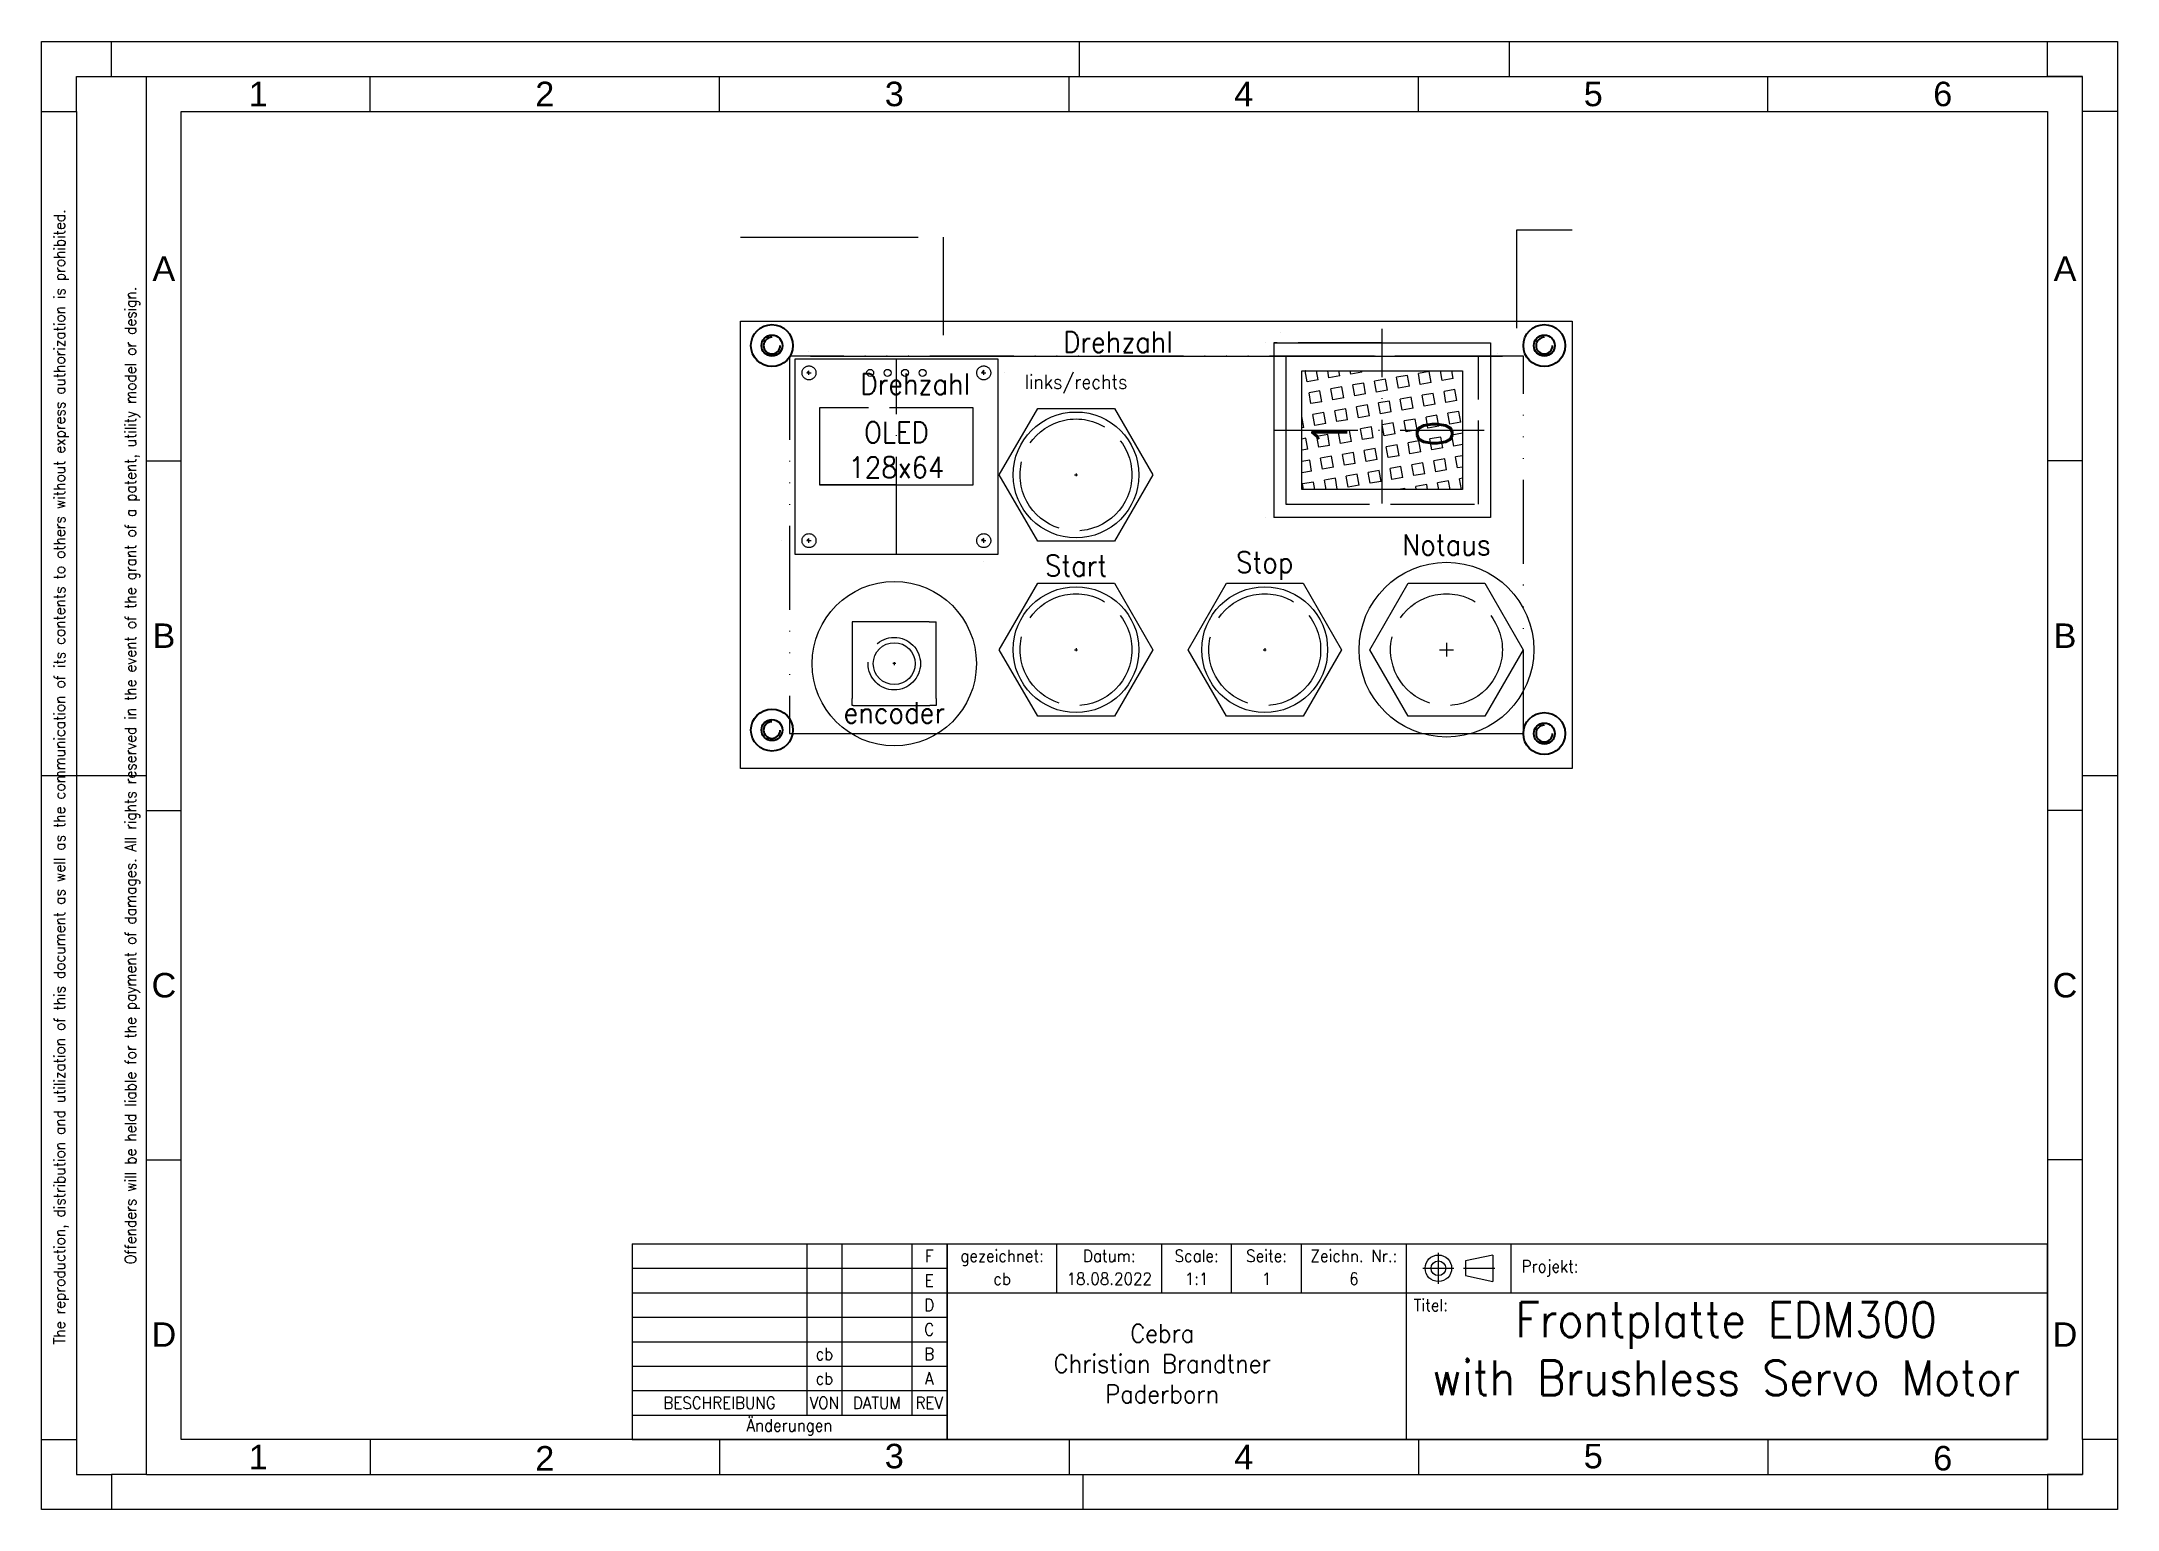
# Model space of a CAD drawing. Header units: millimetres. Extents: x 0 to 297, y -210 to 0.
import ezdxf
from ezdxf.enums import TextEntityAlignment as Align

# ---------------------------------------------------------------- set-up
doc = ezdxf.new("R2010")
doc.units = ezdxf.units.MM
for name, pattern in [('ACAD_ISO02W100', [15, 12, -3]), ('ACAD_ISO07W100', [3, 0, -3]), ('ACAD_ISO10W100', [18, 12, -3, 0, -3]), ('ACAD_ISO14W100', [24, 12, -3, 0, -3, 0, -3, 0, -3]), ('BORDERX2', [88.9, 25.4, -12.7, 25.4, -12.7, 0, -12.7]), ('DASHDOT2', [12.7, 6.35, -3.175, 0, -3.175])]:
    doc.linetypes.add(name, pattern=pattern)
doc.layers.get('0').update_dxf_attribs({"lineweight": 9, "true_color": 0xffffff})
for name, color, linetype, lineweight, true_color in [('9.1 Drawing sheet', 178, 'Continuous', 9, 0x000000), ('AuschnittGehehäuse', 2, 'ACAD_ISO14W100', 13, 0xffff00), ('Bemassung', 5, 'Continuous', 13, 0x0000ff), ('Bohrung', 178, 'ACAD_ISO07W100', 13, 0x000000), ('Bohrung_M', 136, 'ACAD_ISO02W100', 13, 0x008080), ('Center', 1, 'ACAD_ISO10W100', 5, 0xff0000), ('Einschalter', 6, 'Continuous', 13, 0xff00ff), ('Gehäuseschrauben', 4, 'BORDERX2', 13, 0x00ffff), ('Hidden', 5, 'ACAD_ISO02W100', 5, 0x0000ff), ('Schrauben', 178, 'Continuous', 13, 0x000000), ('Taster', 178, 'Continuous', 13, 0x000000), ('Text', 178, 'Continuous', 13, 0x000000), ('Wippschalter', 178, 'Continuous', 13, 0x000000), ('Wippschalter ... Wippe', 1, 'Continuous', 13, 0xff0000), ('Zeichnungsrahmen', 3, 'Continuous', 5, 0x00ff00)]:
    doc.layers.add(name, color=color, linetype=linetype, lineweight=lineweight, true_color=true_color)
doc.layers.add('NULL', color=4, linetype='Continuous', true_color=0x00ffff)
doc.styles.add('textstyle102', font='Standard')
doc.styles.add('textstyle105', font='Standard')
doc.styles.add('textstyle107', font='Standard')
doc.styles.add('textstyle108', font='Standard')
doc.styles.add('textstyle109', font='Standard')
doc.styles.add('textstyle110', font='Standard')
doc.styles.add('textstyle111', font='Standard')
doc.styles.add('textstyle112', font='Standard')
doc.styles.add('textstyle113', font='Standard')
doc.styles.add('textstyle12', font='Standard')
doc.styles.add('textstyle13', font='Standard')
doc.styles.add('textstyle14', font='Standard')
doc.styles.add('textstyle15', font='Standard')
doc.styles.add('textstyle16', font='Standard')
doc.styles.add('textstyle17', font='Standard')
doc.styles.add('textstyle18', font='Standard')
doc.styles.add('textstyle19', font='Standard')
doc.styles.add('textstyle20', font='Standard')
doc.styles.add('textstyle21', font='Standard')
doc.styles.add('textstyle22', font='Standard')
doc.styles.add('textstyle23', font='Standard')
doc.styles.add('textstyle24', font='Standard')
doc.styles.add('textstyle25', font='Standard')
doc.styles.add('textstyle26', font='Standard')
doc.styles.add('textstyle27', font='Standard')
doc.styles.add('textstyle28', font='Standard')
doc.styles.add('textstyle29', font='Standard')
doc.styles.add('textstyle30', font='Standard')
doc.styles.add('textstyle31', font='Standard')
doc.styles.add('textstyle32', font='Standard')
doc.styles.add('textstyle33', font='Standard')
doc.styles.add('textstyle34', font='Standard')
doc.styles.add('textstyle35', font='Standard')
doc.styles.add('textstyle36', font='Standard')
doc.styles.add('textstyle37', font='Standard')
doc.styles.add('textstyle38', font='Standard')
doc.styles.add('textstyle39', font='Standard')
doc.styles.add('textstyle40', font='Standard')
doc.styles.add('textstyle41', font='Standard')
doc.styles.add('textstyle42', font='Standard')
doc.styles.add('textstyle43', font='Standard')
doc.styles.add('textstyle44', font='Standard')
doc.styles.add('textstyle45', font='Standard')
doc.styles.add('textstyle46', font='Standard')
doc.styles.add('textstyle47', font='Standard')
doc.styles.add('textstyle48', font='Standard')
doc.styles.add('textstyle49', font='Standard')
doc.styles.add('textstyle50', font='Standard')
doc.styles.add('textstyle51', font='Standard')
doc.styles.add('textstyle52', font='Standard')
doc.styles.add('textstyle53', font='Standard')
doc.styles.add('textstyle54', font='Standard')
doc.styles.add('textstyle55', font='Standard')
doc.styles.add('textstyle56', font='Standard')
doc.styles.add('textstyle57', font='Standard')
doc.styles.add('textstyle58', font='')
doc.styles.add('textstyle59', font='')
doc.styles.add('textstyle60', font='')
doc.styles.add('textstyle61', font='')
doc.styles.add('textstyle62', font='')
doc.styles.add('textstyle63', font='')
doc.styles.add('textstyle64', font='')
doc.styles.add('textstyle65', font='')
doc.styles.add('textstyle66', font='')
doc.styles.add('textstyle67', font='')
doc.styles.add('textstyle68', font='')
doc.styles.add('textstyle69', font='')
doc.styles.add('textstyle70', font='')
doc.styles.add('textstyle71', font='')
doc.styles.add('textstyle72', font='')
doc.styles.add('textstyle73', font='')
doc.styles.add('textstyle74', font='')
doc.styles.add('textstyle75', font='')
doc.styles.add('textstyle76', font='')
doc.styles.add('textstyle77', font='')
doc.styles.add('textstyle78', font='standard')
doc.styles.add('textstyle79', font='standard')
doc.styles.add('textstyle80', font='Standard')
doc.styles.add('textstyle81', font='Standard')
doc.styles.add('textstyle82', font='Standard')
doc.styles.add('textstyle83', font='Standard')
doc.styles.add('textstyle84', font='Standard')
doc.styles.add('textstyle85', font='Standard')
doc.styles.add('textstyle88', font='Standard')
doc.styles.get('textstyle58').set_extended_font_data('Arial')
doc.styles.get('textstyle59').set_extended_font_data('Arial')
doc.styles.get('textstyle60').set_extended_font_data('Arial')
doc.styles.get('textstyle61').set_extended_font_data('Arial')
doc.styles.get('textstyle62').set_extended_font_data('Arial')
doc.styles.get('textstyle63').set_extended_font_data('Arial')
doc.styles.get('textstyle64').set_extended_font_data('Arial')
doc.styles.get('textstyle65').set_extended_font_data('Arial')
doc.styles.get('textstyle66').set_extended_font_data('Arial')
doc.styles.get('textstyle67').set_extended_font_data('Arial')
doc.styles.get('textstyle68').set_extended_font_data('Arial')
doc.styles.get('textstyle69').set_extended_font_data('Arial')
doc.styles.get('textstyle70').set_extended_font_data('Arial')
doc.styles.get('textstyle71').set_extended_font_data('Arial')
doc.styles.get('textstyle72').set_extended_font_data('Arial')
doc.styles.get('textstyle73').set_extended_font_data('Arial')
doc.styles.get('textstyle74').set_extended_font_data('Arial')
doc.styles.get('textstyle75').set_extended_font_data('Arial')
doc.styles.get('textstyle76').set_extended_font_data('Arial')
doc.styles.get('textstyle77').set_extended_font_data('Arial')

# ---------------------------------------------------------------- blocks, each defined once
blk = doc.blocks.new('DIN-A4-Zeichnungsrahmen')
at = {"layer": 'Zeichnungsrahmen'}
for p, q in [((0, 210), (297, 210)), ((0, 0), (0, 210)), ((148.5, 205), (148.5, 210)), ((210, 205), (210, 210)), ((297, 210), (297, 0)), ((10, 205), (292, 205)), ((15, 5), (15, 205)), ((47, 200), (47, 205)), ((97, 200), (97, 205)), ((147, 200), (147, 205)), ((197, 200), (197, 205)), ((247, 200), (247, 205)), ((292, 10), (292, 205)), ((5, 200), (5, 10)), ((15.02, 150), (20, 150)), ((291.98, 150), (287, 150)), ((0, 105), (15, 105)), ((292, 105), (297, 105)), ((15.02, 100), (20, 100)), ((291.98, 100), (287, 100)), ((15.02, 50), (20, 50)), ((291.98, 50), (287, 50)), ((47, 10), (47, 5)), ((97, 10), (97, 5)), ((147, 10), (147, 5)), ((197, 10), (197, 5)), ((247, 10), (247, 5)), ((15, 5), (10, 5)), ((15, 5), (292, 5)), ((149, 5), (149, 0)), ((297, 0), (0, 0))]:
    blk.add_line(p, q, dxfattribs=at)
at = {"layer": 'Zeichnungsrahmen', "color": 7, "true_color": 0xffffff}
for p, q in [((297, 205), (297, 190)), ((20, 10), (20, 200)), ((20, 200), (287, 200)), ((287, 200), (287, 10)), ((287, 10), (20, 10))]:
    blk.add_line(p, q, dxfattribs=at)
at = {"layer": 'Zeichnungsrahmen'}
for points in [[(0, 200), (5, 200), (5, 205), (10, 205), (10, 210)], [(297, 200), (292, 200), (292, 205), (287, 205), (287, 210)], [(0, 10), (5, 10), (5, 5), (10, 5), (10, 0)], [(297, 10), (292, 10), (292, 5), (287, 5), (287, 0)]]:
    blk.add_lwpolyline(points, dxfattribs=at)
for s, style, p in [('1', 'textstyle60', (31, 202.5)), ('2', 'textstyle61', (72, 202.5)), ('3', 'textstyle62', (122, 202.5)), ('4', 'textstyle63', (172, 202.5)), ('5', 'textstyle59', (222, 202.5)), ('6', 'textstyle58', (272, 202.5)), ('A', 'textstyle64', (17.5, 177.5)), ('A', 'textstyle68', (289.5, 177.5)), ('B', 'textstyle65', (17.51, 125)), ('B', 'textstyle69', (289.49, 125)), ('C', 'textstyle66', (17.51, 75)), ('C', 'textstyle70', (289.49, 75)), ('D', 'textstyle67', (17.51, 25.02)), ('D', 'textstyle71', (289.49, 25.02)), ('1', 'textstyle74', (31, 7.5)), ('2', 'textstyle75', (72, 7.32)), ('3', 'textstyle76', (122, 7.64)), ('4', 'textstyle77', (172, 7.5)), ('5', 'textstyle73', (222, 7.64)), ('6', 'textstyle72', (272, 7.34))]:
    blk.add_text(s, height=3.5, dxfattribs=dict(at, style=style)).set_placement(p, align=Align.MIDDLE_CENTER)
at = {"layer": 'Zeichnungsrahmen', "char_height": 1.6, "width": 490.6779, "attachment_point": 5, "rotation": 90}
for s, insert, style in [('The reproduction, distribution and utilization of this document as well as the communication of its contents to others without express authorization is prohibited. ', (2.85, 104.79), 'textstyle78'), ('Offenders will be held liable for the payment of damages. All rights reserved in the event of the grant of a patent, utility model or design.', (13, 105), 'textstyle79')]:
    blk.add_mtext(s, dxfattribs=dict(at, insert=insert, style=style))
blk = doc.blocks.new('Logo')
at = {"layer": '9.1 Drawing sheet', "linetype": 'Continuous', "lineweight": 9, "insert": (-112.68, 10.5), "char_height": 2.6073, "width": 144.8522, "attachment_point": 2, "style": 'textstyle43'}
blk.add_mtext('Cebra\\PChristian Brandtner\\PPaderborn', dxfattribs=at)
blk = doc.blocks.new('Title block')
at = {"layer": '9.1 Drawing sheet'}
for p, q in [((-157.41, 28), (0, 28)), ((-157.41, 28), (-157.41, 0)), ((-141.74, 21), (-141.74, 28)), ((-126.74, 21), (-126.74, 28)), ((-116.74, 21), (-116.74, 28)), ((-106.74, 21), (-106.74, 28)), ((-91.74, 21), (-91.74, 28)), ((-76.74, 21), (-76.74, 28)), ((0, 0), (0, 28)), ((-157.41, 21), (0, 21)), ((-91.74, 0), (-91.74, 21)), ((-157.41, 0), (0, 0))]:
    blk.add_line(p, q, dxfattribs=at)
at = {"layer": '9.1 Drawing sheet', "color": 9, "linetype": 'DASHDOT2', "lineweight": 5, "true_color": 0xc0c0c0}
for p, q in [((-89.39, 24.5), (-84.94, 24.5)), ((-87.16, 22.28), (-87.16, 26.72)), ((-83.54, 24.5), (-79.09, 24.5))]:
    blk.add_line(p, q, dxfattribs=at)
at = {"layer": '9.1 Drawing sheet', "color": 9, "linetype": 'Continuous', "lineweight": 9, "true_color": 0xc0c0c0}
for p, q in [((-79.35, 26.4), (-83.28, 25.55)), ((-83.28, 25.55), (-83.28, 23.45)), ((-79.35, 26.4), (-79.35, 22.6)), ((-83.28, 23.45), (-79.35, 22.6))]:
    blk.add_line(p, q, dxfattribs=at)
for radius in [1.9, 1.05]:
    blk.add_circle((-87.16, 24.5), radius, dxfattribs=at)
at = {"layer": '9.1 Drawing sheet', "linetype": 'Continuous', "lineweight": 25}
blk.add_blockref('Logo', (-13.98, 6.01), dxfattribs=at)
at = {"layer": '9.1 Drawing sheet', "linetype": 'Continuous', "lineweight": 9, "width": 96.5681}
for s, insert, char_height, attachment_point, style in [('gezeichnet:', (-149.57, 27.15), 1.7382, 2, 'textstyle45'), ('Datum:', (-134.24, 27.15), 1.738, 2, 'textstyle46'), ('Scale:', (-121.74, 27.15), 1.738, 2, 'textstyle47'), ('Seite:', (-111.74, 27.15), 1.738, 2, 'textstyle48'), ('Zeichn. Nr.:', (-99.24, 27.15), 1.7382, 2, 'textstyle44'), ('Projekt:', (-75.25, 24.5), 1.738, 4, 'textstyle56'), ('Titel:', (-88.23, 20.11), 1.738, 2, 'textstyle57')]:
    blk.add_mtext(s, dxfattribs=dict(at, insert=insert, char_height=char_height, attachment_point=attachment_point, style=style))
at = {"layer": '9.1 Drawing sheet', "linetype": 'Continuous', "lineweight": 0}
for tag, height, style, p in [('5. Designed', 1.74, 'textstyle55', (-149.57, 23)), ('4. Drawing Date', 1.74, 'textstyle54', (-134.24, 23)), ('6. Scale', 1.74, 'textstyle53', (-121.74, 23)), ('7. Sheet', 1.74, 'textstyle52', (-111.74, 23)), ('3. Drawing No.', 1.74, 'textstyle51', (-99.24, 23)), ('2. Title', 2.54, 'textstyle49', (-45.87, 10.5))]:
    blk.add_attdef(tag, text='', height=height, dxfattribs=dict(at, style=style)).set_placement(p, align=Align.MIDDLE_CENTER)
at = {"layer": '9.1 Drawing sheet', "linetype": 'Continuous', "lineweight": 0, "style": 'textstyle50'}
blk.add_attdef('1. Customer/Project', text='', height=1.74, dxfattribs=at).set_placement((-49.84, 24.79), align=Align.MIDDLE_LEFT)
blk = doc.blocks.new('Revision block')
at = {"layer": '9.1 Drawing sheet'}
for p, q in [((-45, 28), (0, 28)), ((-45, 28), (-45, 0)), ((-20, 28), (-20, 3.5)), ((-15, 28), (-15, 3.5)), ((-5, 28), (-5, 3.5)), ((0, 28), (0, 0)), ((-45, 24.5), (0, 24.5)), ((-45, 21), (0, 21)), ((-45, 17.5), (0, 17.5)), ((-45, 14), (0, 14)), ((-45, 10.5), (0, 10.5)), ((-45, 7), (0, 7)), ((-45, 3.5), (0, 3.5)), ((-45, 0), (0, 0))]:
    blk.add_line(p, q, dxfattribs=at)
at = {"layer": '9.1 Drawing sheet', "linetype": 'Continuous', "lineweight": 0, "width": 96.5681, "attachment_point": 5}
for s, insert, char_height, style in [('F', (-2.5, 26.25), 1.74, 'textstyle21'), ('E', (-2.5, 22.75), 1.74, 'textstyle20'), ('D', (-2.5, 19.25), 1.74, 'textstyle19'), ('C', (-2.5, 15.75), 1.74, 'textstyle18'), ('B', (-2.5, 12.25), 1.74, 'textstyle17'), ('A', (-2.5, 8.75), 1.74, 'textstyle16'), ('BESCHREIBUNG', (-32.5, 5.25), 1.7382, 'textstyle34'), ('VON', (-17.5, 5.25), 1.738, 'textstyle36'), ('DATUM', (-10, 5.25), 1.738, 'textstyle38'), ('REV', (-2.5, 5.25), 1.738, 'textstyle40'), ('Änderungen', (-22.5, 1.75), 1.738, 'textstyle32')]:
    blk.add_mtext(s, dxfattribs=dict(at, insert=insert, char_height=char_height, style=style))
at = {"layer": '9.1 Drawing sheet', "linetype": 'Continuous', "lineweight": 0}
for tag, style, p in [('9.7 Rev."F" Discript.', 'textstyle42', (-43.35, 26.25)), ('9.4 Rev."E" Discript.', 'textstyle37', (-43.35, 22.75)), ('9.1 Rev."D" Discript.', 'textstyle31', (-43.35, 19.25)), ('7. Rev."C" Discript.', 'textstyle28', (-43.35, 15.75)), ('4. Rev."B" Discript.', 'textstyle25', (-43.35, 12.25)), ('1. Rev."A" Discript.', 'textstyle22', (-43.35, 8.75))]:
    blk.add_attdef(tag, text='', height=1.74, dxfattribs=dict(at, style=style)).set_placement(p, align=Align.MIDDLE_LEFT)
for tag, style, p in [('9.8 Rev."F" by', 'textstyle14', (-17.5, 26.25)), ('9.9 Rev."F" Date', 'textstyle15', (-10, 26.25)), ('9.5 Rev."E" by', 'textstyle39', (-17.5, 22.75)), ('9.6 Rev."E" Date', 'textstyle41', (-10, 22.75)), ('9.2 Rev."D" by', 'textstyle33', (-17.5, 19.25)), ('9.3 Rev."D" Date', 'textstyle35', (-10, 19.25)), ('8. Rev."C" by', 'textstyle29', (-17.5, 15.75)), ('9. Rev."C" Date', 'textstyle30', (-10, 15.75)), ('5. Rev."B" by', 'textstyle26', (-17.5, 12.25)), ('6. Rev."B" Date', 'textstyle27', (-10, 12.25)), ('2. Rev."A" by', 'textstyle23', (-17.5, 8.75)), ('3. Rev."A" Date', 'textstyle24', (-10, 8.75))]:
    blk.add_attdef(tag, text='', height=1.74, dxfattribs=dict(at, style=style)).set_placement(p, align=Align.MIDDLE_CENTER)
blk = doc.blocks.new('EINAUS_SW')
at = {"layer": 'Wippschalter ... Wippe'}
h = blk.add_hatch(dxfattribs=at)
h.set_pattern_fill('SQUARE', color=256, scale=0.5, angle=10, style=0, pattern_type=0)
h.paths.add_polyline_path([(2.4, 2.3), (2.4, 25.3), (19.4, 25.3), (19.4, 2.3)], flags=0)
at = {"layer": 'Bohrung_M'}
for p, q in [((10.9, 27.6), (0.3, 27.6)), ((0.3, 27.6), (0.3, 0)), ((21.5, 27.6), (10.9, 27.6)), ((21.5, 0), (21.5, 27.6)), ((0.3, 0), (21.5, 0))]:
    blk.add_line(p, q, dxfattribs=at)
at = {"layer": 'Center'}
for p, q in [((10.9, 29.3), (10.9, -1.7)), ((0.4, 13.8), (25.4, 13.8)), ((10.9, 2.3), (10.9, 2.3))]:
    blk.add_line(p, q, dxfattribs=at)
at = {"layer": 'Einschalter'}
for p, q in [((0.4, 27.3), (0.4, 27.3)), ((24.9, 28.3), (24.9, 28.3))]:
    blk.add_line(p, q, dxfattribs=at)
at = {"layer": 'Hidden'}
for p, q in [((-1.6, 30.5), (-1.6, 30.5)), ((23.4, 30.5), (23.4, 30.5)), ((23.4, 13.8), (23.4, 29.3)), ((23.4, 29.3), (23.4, 29.3)), ((23.4, 13.8), (23.4, -1.7)), ((21.8, -2.7), (21.8, -2.7))]:
    blk.add_line(p, q, dxfattribs=at)
at = {"layer": 'Wippschalter'}
for p, q in [((23.4, 29.3), (-1.6, 29.3)), ((-1.6, -1.7), (-1.6, 29.3)), ((23.4, 29.3), (23.4, -1.7)), ((23.4, -1.7), (-1.6, -1.7))]:
    blk.add_line(p, q, dxfattribs=at)
at = {"layer": 'Wippschalter ... Wippe'}
for p, q in [((2.4, 25.3), (19.4, 25.3)), ((2.4, 2.3), (2.4, 25.3)), ((19.4, 25.3), (19.4, 2.3)), ((19.4, 2.3), (2.4, 2.3))]:
    blk.add_line(p, q, dxfattribs=at)
at = {"layer": 'Einschalter', "char_height": 5, "attachment_point": 5}
for s, insert, style in [('\\c0;1', (10.4, 21.3), 'textstyle12'), ('\\c0;0', (10.4, 6.3), 'textstyle13')]:
    blk.add_mtext(s, dxfattribs=dict(at, insert=insert, style=style))
blk = doc.blocks.new('TASTE14')
at = {"layer": 'Bohrung_M'}
blk.add_circle((0, 0), 8, dxfattribs=at)
at = {"layer": 'Center'}
for p, q in [((-0.2, 0), (0.2, 0)), ((0, 0.2), (0, -0.2))]:
    blk.add_line(p, q, dxfattribs=at)
at = {"layer": 'Taster'}
for p, q in [((-10.969655, 0), (-5.484828, 9.5)), ((-5.484828, 9.5), (5.484828, 9.5)), ((5.484828, 9.5), (10.969655, 0)), ((-5.484828, -9.5), (-10.969655, 0)), ((10.969655, 0), (5.484828, -9.5)), ((5.484828, -9.5), (-5.484828, -9.5))]:
    blk.add_line(p, q, dxfattribs=at)
blk.add_circle((0, 0), 9, dxfattribs=at)
blk = doc.blocks.new('encoder')
at = {"layer": 'Bohrung_M'}
blk.add_circle((0, 0), 3.75, dxfattribs=at)
at = {"layer": 'Center'}
for p, q in [((0.2, 0), (-0.2, 0)), ((0, 0.2), (0, -0.2))]:
    blk.add_line(p, q, dxfattribs=at)
at = {"layer": 'Taster'}
for p, q in [((0, 6), (-6, 6)), ((-6, 6), (-6, -5)), ((5, 6), (0, 6)), ((0, 6), (0, 6)), ((5, 6), (6, 6)), ((6, -5), (6, 6)), ((6, 6), (6, 6)), ((-6, -6), (-6, -5)), ((-6, -5), (-6, -5)), ((6, -5), (6, -6)), ((-5.89, -6), (-6, -6)), ((-5.89, -6), (5.11, -6)), ((-5.89, -6), (-5.89, -6)), ((6, -6), (5.11, -6)), ((5.11, -6), (5.11, -6))]:
    blk.add_line(p, q, dxfattribs=at)
for radius in [11.75, 3]:
    blk.add_circle((0, 0), radius, dxfattribs=at)
at = {"layer": 'Taster', "insert": (0, -7), "char_height": 3, "attachment_point": 5, "style": 'textstyle81'}
blk.add_mtext('\\c0;encoder', dxfattribs=at)
blk = doc.blocks.new('Notaus')
at = {"layer": 'Bohrung_M'}
blk.add_circle((0, 0), 8, dxfattribs=at)
at = {"layer": 'Center'}
for p, q in [((-1, 0), (1, 0)), ((0, 1), (0, -1))]:
    blk.add_line(p, q, dxfattribs=at)
at = {"layer": 'Taster'}
for p, q in [((-10.969655, 0), (-5.484828, 9.5)), ((-5.484828, 9.5), (5.484828, 9.5)), ((5.484828, 9.5), (10.969655, 0)), ((-5.484828, -9.5), (-10.969655, 0)), ((10.969655, 0), (5.484828, -9.5)), ((5.484828, -9.5), (-5.484828, -9.5))]:
    blk.add_line(p, q, dxfattribs=at)
blk.add_circle((0, 0), 12.5, dxfattribs=at)
blk = doc.blocks.new('M3_DIN7991_w')
at = {"layer": 'NULL', "color": 4, "linetype": 'Continuous', "true_color": 0x00ffff}
for radius in [3, 1.5]:
    blk.add_circle((0, 0), radius, dxfattribs=at)
at = {"layer": 'NULL', "color": 2, "linetype": 'Continuous', "true_color": 0xffff00}
blk.add_arc((0, 0), 1.19, 90, 0, dxfattribs=at)
blk = doc.blocks.new('OLEDDisplay128x64')
at = {"layer": 'Bohrung_M'}
for p, q in [((25.5, 18), (3.5, 18)), ((3.5, 18), (3.5, 7)), ((25.5, 7), (25.5, 18)), ((3.5, 7), (25.5, 7))]:
    blk.add_line(p, q, dxfattribs=at)
for centre in [(2, 26), (27, 26), (2, 2), (27, 2)]:
    blk.add_circle(centre, 1, dxfattribs=at)
at = {"layer": 'Center'}
for p, q in [((14.5, 28), (14.5, 26)), ((1.8, 26), (1.7, 26)), ((2.3, 26), (1.8, 26)), ((1.8, 26), (1.8, 26)), ((2, 26.3), (2, 25.7)), ((2, 25.7), (2.3, 26)), ((2, 25.7), (2, 25.7)), ((14.5, 26), (14.5, 26)), ((14.5, 26), (14.5, 0)), ((27.3, 26), (26.7, 26)), ((27, 26.3), (27, 25.7)), ((27, 25.7), (27.3, 26)), ((2.3, 2), (1.7, 2)), ((2, 2.3), (2, 1.6)), ((2, 1.6), (2.3, 2)), ((27.3, 2), (26.7, 2)), ((27, 2.3), (27, 1.7)), ((27, 1.7), (27.3, 2))]:
    blk.add_line(p, q, dxfattribs=at)
at = {"layer": 'Hidden'}
for p, q in [((2, 29), (2, 29)), ((31, 26), (31, 26)), ((31, 26), (31, 26)), ((14.5, 18), (3.5, 18)), ((3.5, 18), (3.5, 7)), ((14.5, 18), (25.5, 18)), ((3.5, 7), (3.5, 7)), ((25.5, 7), (25.5, 7)), ((-1, 2), (-1, 2)), ((27, -1), (27, -1))]:
    blk.add_line(p, q, dxfattribs=at)
at = {"layer": 'Taster'}
for p, q in [((0, 28), (29, 28)), ((0, 0), (0, 28)), ((29, 28), (29, 0)), ((29, 0), (0, 0))]:
    blk.add_line(p, q, dxfattribs=at)
for centre in [(10.75, 2), (13.25, 2), (15.75, 2), (18.25, 2)]:
    blk.add_circle(centre, 0.5, dxfattribs=at)
at = {"layer": 'Taster', "insert": (14.5, 13), "char_height": 3, "attachment_point": 5, "rotation": 180, "style": 'textstyle80'}
blk.add_mtext('\\c0;OLED\\P128x64', dxfattribs=at)

msp = doc.modelspace()

# ---------------------------------------------------------------- linework, layer by layer
for p, q in [((100, -40), (219, -40)), ((100, -104), (100, -40)), ((219, -40), (219, -104)), ((219, -104), (100, -104))]:
    msp.add_line(p, q)
at = {"layer": 'AuschnittGehehäuse'}
for p, q in [((107, -45), (107, -99)), ((212, -45), (107, -45)), ((212, -99), (212, -45)), ((107, -99), (212, -99))]:
    msp.add_line(p, q, dxfattribs=at)
at = {"layer": 'Bemassung'}
for p, q in [((110, -45), (209, -45)), ((110, -99), (209, -99))]:
    msp.add_line(p, q, dxfattribs=at)
at = {"layer": 'Gehäuseschrauben'}
for p, q in [((100, -28), (129, -28)), ((129, -28), (129, -42)), ((219, -27), (211, -27)), ((211, -27), (211, -41))]:
    msp.add_line(p, q, dxfattribs=at)

# ---------------------------------------------------------------- block references
for name, p in [('DIN-A4-Zeichnungsrahmen', (0, -210)), ('TASTE14', (148, -62)), ('Notaus', (201, -87)), ('encoder', (122, -89)), ('TASTE14', (148, -87)), ('TASTE14', (175, -87))]:
    msp.add_blockref(name, p)
for name, p, rotation in [('EINAUS_SW', (205.6, -66.5), 90), ('OLEDDisplay128x64', (136.8, -45.4), 180)]:
    msp.add_blockref(name, p, dxfattribs=dict(rotation=rotation))
ref = msp.add_blockref('Revision block', (129.5, -200))
ref.add_attrib('2. Rev."A" by', 'cb', dxfattribs={"height": 1.738, "style": 'textstyle102'}).set_placement((112, -191.25), align=Align.MIDDLE_CENTER)
ref.add_attrib('5. Rev."B" by', 'cb', dxfattribs={"height": 1.738, "style": 'textstyle105'}).set_placement((112, -187.75), align=Align.MIDDLE_CENTER)
ref = msp.add_blockref('Title block', (287, -200))
ref.add_attrib('7. Sheet', '1', dxfattribs={"height": 1.74, "style": 'textstyle82'}).set_placement((175.26, -177), align=Align.MIDDLE_CENTER)
ref.add_attrib('6. Scale', '1:1', dxfattribs={"height": 1.738, "style": 'textstyle83'}).set_placement((165.26, -177), align=Align.MIDDLE_CENTER)
ref.add_attrib('4. Drawing Date', '18.08.2022', dxfattribs={"height": 1.738, "style": 'textstyle84'}).set_placement((152.76, -177), align=Align.MIDDLE_CENTER)
ref.add_attrib('5. Designed', 'cb', dxfattribs={"height": 1.738, "style": 'textstyle85'}).set_placement((137.43, -177), align=Align.MIDDLE_CENTER)
ref.add_attrib('3. Drawing No.', '6', dxfattribs={"height": 1.74, "style": 'textstyle88'}).set_placement((187.76, -177), align=Align.MIDDLE_CENTER)
at = {"layer": 'Schrauben'}
for p in [(104.5, -43.5), (215, -43.5), (104.5, -98.5), (215, -99)]:
    msp.add_blockref('M3_DIN7991_w', p, dxfattribs=at)

# ---------------------------------------------------------------- texts
at = {"layer": 'Bohrung', "insert": (241, -187), "char_height": 5, "attachment_point": 5, "style": 'textstyle107'}
msp.add_mtext('\\FStandard|c0;\\c0;Frontplatte EDM300\\Pwith Brushless Servo Motor', dxfattribs=at)
at = {"layer": 'Text', "attachment_point": 5}
for s, insert, char_height, style in [('\\c0;Drehzahl', (154, -43), 3, 'textstyle112'), ('\\c0;Drehzahl', (125, -49), 3, 'textstyle113'), ('\\c0;links/rechts', (148, -49), 2, 'textstyle108'), ('\\c0;Notaus', (201, -72), 3, 'textstyle111'), ('\\c0;Start', (148, -75), 3, 'textstyle109'), ('\\c0;Stop', (175, -75), 3, 'textstyle110')]:
    msp.add_mtext(s, dxfattribs=dict(at, insert=insert, char_height=char_height, style=style))

doc.saveas('drawing.dxf')
